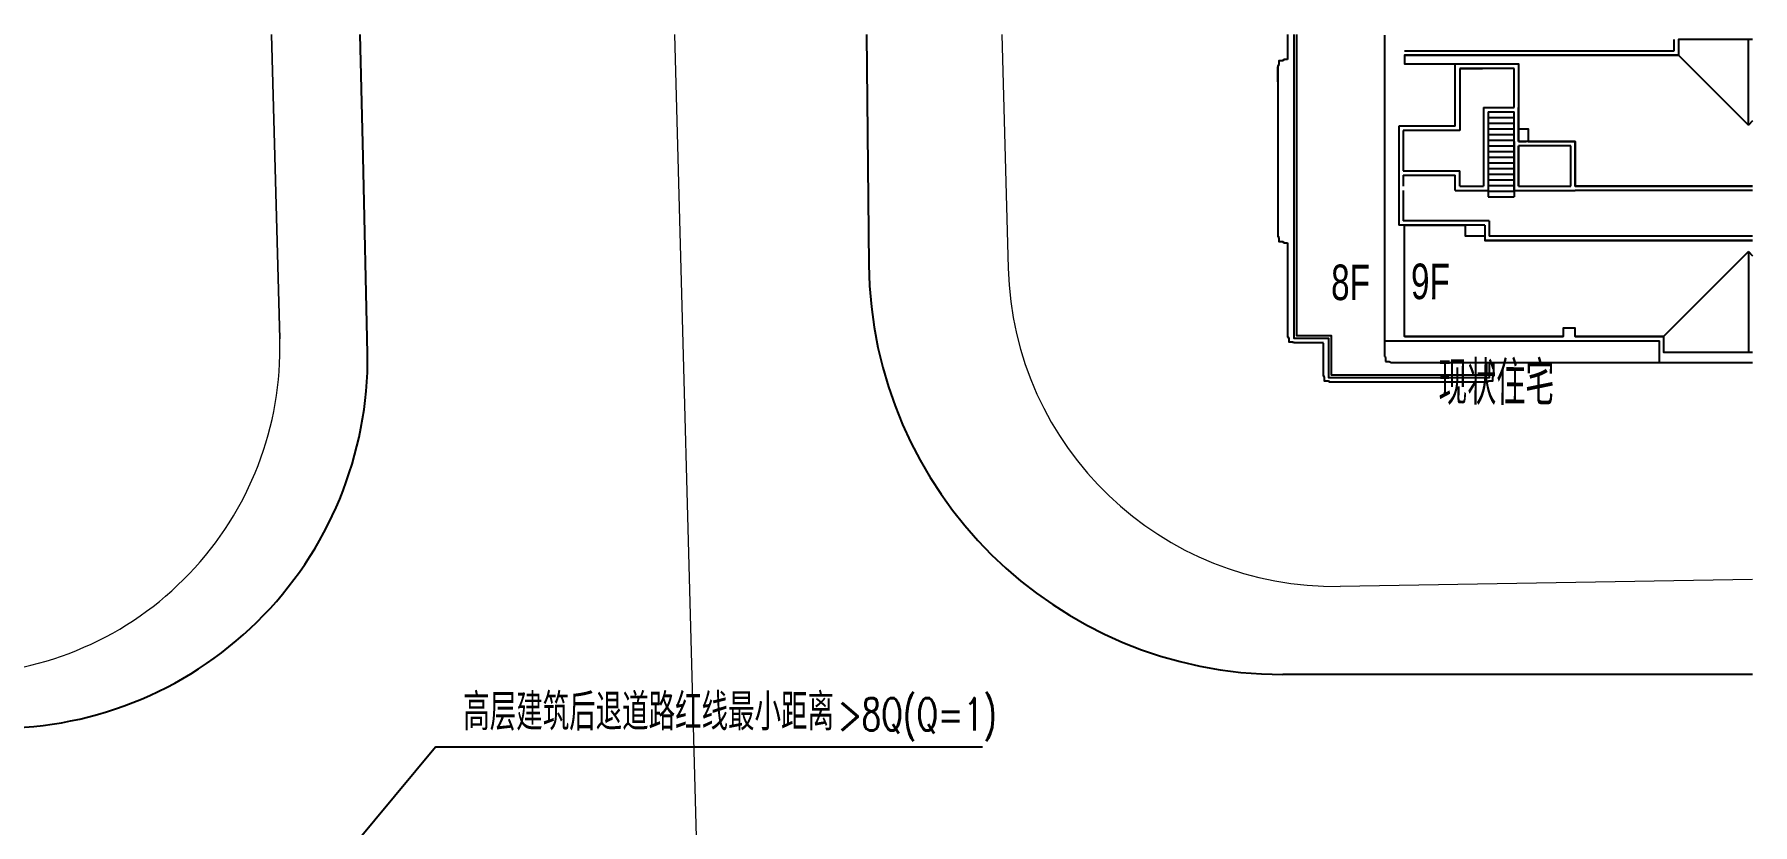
# Model space of a CAD drawing. Header units: metres. Extents: x 71066629 to 71645179, y 84793221 to 85208804.
# Drawn here: x 71451394 to 71530255, y 85172545 to 85208804 of the extents above; entities that cross this region are included whole.
import ezdxf

# ---------------------------------------------------------------- set-up
doc = ezdxf.new("R2010")
doc.units = ezdxf.units.M
doc.header["$LTSCALE"] = 1000
for name, pattern in [('ACAD_ISO04W100', [30, 24, -3, 0, -3]), ('DASH', [0.35, 0.25, -0.1]), ('DASHED', [19.049999999999997, 12.7, -6.35])]:
    doc.linetypes.add(name, pattern=pattern)
for name, color, linetype in [('DIM_SYMB', 3, 'Continuous'), ('G-ANNO-TEXT', 7, 'Continuous'), ('G-BLDG-EXTG', 48, 'Continuous'), ('G-SDWK', 157, 'Continuous'), ('G_N_GUIDES', 3, 'DASH')]:
    doc.layers.add(name, color=color, linetype=linetype)
doc.layers.add('G-ROAD-CNTR', color=24, linetype='DASHED', lineweight=13)
doc.layers.add('G-ROAD-市政', color=1, linetype='Continuous', lineweight=13)
doc.styles.add('_TCH_DIM', font='SIMPLEX', dxfattribs={"bigfont": 'GBCBIG'})
doc.styles.add('GAD A', font='$ gad e.shx', dxfattribs={"width": 0.7, "bigfont": '$ gad c.shx'})

# ---------------------------------------------------------------- blocks, each defined once
blk = doc.blocks.new('A$C237376EB')
at = {"layer": 'G-ROAD-CNTR', "linetype": 'ACAD_ISO04W100'}
blk.add_line((904.5850735462736, 755.837459716), (903.481752569176, 796.6532686997234), dxfattribs=at)
at = {"layer": 'G-ROAD-市政', "linetype": 'Continuous'}
for p, q in [((884.9749947066884, 796.6532686997234), (885.3527064853115, 782.6803522703995)), ((885.3527064853115, 782.680352270414), (884.9749947066884, 796.6532686997234)), ((918.4872319171991, 796.6532686997234), (918.7773975401942, 785.9189992639294)), ((952.94588542782, 771.6394210522267), (934.0199930066738, 771.3263782799913))]:
    blk.add_line(p, q, dxfattribs=at)
for centre, start, end in [((933.7719201930304, 786.3243268023652), 181.5484252843632, 270.9476118900557), ((870.3581838324753, 782.2750247319927), 270.9476118900557, 1.548425284363142)]:
    blk.add_arc(centre, 15, start, end, dxfattribs=at)

msp = doc.modelspace()

# ---------------------------------------------------------------- linework, layer by layer
at = {"layer": 'DIM_SYMB'}
msp.add_lwpolyline([(71494902.02387075, 85176098.1329305), (71469807.70879202, 85176098.1329305), (71463330.68691085, 85168309.6220309)], dxfattribs=at)
at = {"layer": 'G-BLDG-EXTG'}
for p, q in [((71513359.75028554, 85208767.07999888, -0.000118876631342094), (71513359.81639373, 85204343.31174847, -0.000118876631342094)), ((71514279.76032268, 85208045.14850831, -0.000118876631342094), (71526659.75987723, 85208045.14850831, -0.000118876631342094)), ((71526659.75987723, 85208045.14850831, -0.0001188772114802249), (71526659.75987725, 85208575.14850831, -0.0001188772114802249)), ((71526859.75987725, 85208575.1485083, -0.0001188772114802249), (71526859.75987725, 85207845.14850831, -0.0001188772114802249)), ((71530059.75987726, 85204645.14850831, -0.000118876631342094), (71530059.75987726, 85208575.1485083, -0.000118876631342094)), ((71508459.75792724, 85206624.60296944, -0.0001188760512039632), (71508459.75792725, 85207314.60296948, -0.0001188760512039632)), ((71514279.76032268, 85207845.14850831, -0.000118876631342094), (71526859.75987725, 85207845.14850831, -0.000118876631342094)), ((71516609.75683177, 85204595.14832708, -0.000118876631342094), (71516609.75683178, 85207445.14832717, -0.000118876631342094)), ((71516609.75683178, 85207445.14832717, -0.000118876631342094), (71519509.45683183, 85207445.14832717, -0.000118876631342094)), ((71516809.75683177, 85207445.14832719, -0.000118876631342094), (71517659.41683182, 85207445.14832717, -0.000118876631342094)), ((71519309.75683184, 85207245.14832716, -0.000118876631342094), (71516809.7568318, 85207245.14832717, -0.000118876631342094)), ((71516809.7568318, 85207245.14832717, -0.000118876631342094), (71516809.75683178, 85204395.14832708, -0.000118876631342094)), ((71516809.7568318, 85207245.14832717, -0.000118876631342094), (71517859.75683182, 85207245.14832717, -0.000118876631342094)), ((71519309.75683184, 85205445.14832708, -0.000118876631342094), (71519309.75683184, 85207245.14832716, -0.000118876631342094)), ((71519509.45683183, 85207445.14832717, -0.000118876631342094), (71519509.45683183, 85203895.14832708, -0.000118876631342094)), ((71526859.75987725, 85207845.14850831, -0.000118876631342094), (71530059.75987726, 85204645.14850831, -0.0001188779063178822)), ((71517909.75683172, 85205445.14832708, -0.000118876631342094), (71519309.75683184, 85205445.14832708, -0.000118876631342094)), ((71517909.75683172, 85205445.14832708, -0.000118876631342094), (71517909.75683175, 85201845.14832708, -0.000118876631342094)), ((71518109.75683172, 85205245.14832705, -0.000118876631342094), (71519309.75683177, 85205245.14832707, -0.000118876631342094)), ((71518109.75683172, 85205245.14832705, -0.000118876631342094), (71518109.75683174, 85201345.14832708, -0.000118876631342094)), ((71518109.75683174, 85204985.14832707, -0.000118876631342094), (71519309.75683177, 85204985.14832708, -0.000118876631342094)), ((71519309.75683181, 85201645.14832708, -0.000118876631342094), (71519309.75683181, 85205245.14832707, -0.000118876631342094)), ((71519309.75683184, 85201645.14832708, -0.000118876631342094), (71519309.75683184, 85205245.14832705, -0.000118876631342094)), ((71519509.45683178, 85203895.14832708, -0.000118876631342094), (71519509.4568318, 85205445.1483271, -0.000118876631342094)), ((71530254.56224905, 85204839.95088011, -0.0001188772487312009), (71530059.75987726, 85204645.14850831, -0.0001188772887514848)), ((71513359.81639373, 85204343.31174847, -0.000118876631342094), (71513359.75032268, 85194025.14820857, -0.000118876631342094)), ((71516609.75683177, 85204595.14832708, -0.000118876631342094), (71514009.53683163, 85204595.14832708, -0.000118876631342094)), ((71514009.53683163, 85204595.14832708, -0.000118876631342094), (71514009.53683165, 85201645.14832704, -0.000118876631342094)), ((71516809.75683178, 85204395.14832708, -0.000118876631342094), (71514209.48683162, 85204395.14832708, -0.000118876631342094)), ((71514209.48683162, 85204395.14832708, -0.000118876631342094), (71514209.48683162, 85202545.14832702, -0.000118876631342094)), ((71518109.75683175, 85204725.14832707, -0.000118876631342094), (71519309.75683175, 85204725.14832707, -0.000118876631342094)), ((71518109.75683175, 85204465.14832707, -0.000118876631342094), (71519309.75683177, 85204465.14832707, -0.000118876631342094)), ((71518109.75683175, 85204205.14832708, -0.000118876631342094), (71519309.75683175, 85204205.14832708, -0.000118876631342094)), ((71518109.75683174, 85203945.14832708, -0.000118876631342094), (71519309.75683177, 85203945.14832708, -0.000118876631342094)), ((71518109.75683175, 85203685.14832707, -0.000118876631342094), (71519309.75683175, 85203685.14832707, -0.000118876631342094)), ((71518109.75683174, 85203425.14832708, -0.000118876631342094), (71519309.75683175, 85203425.14832708, -0.000118876631342094)), ((71519309.7568318, 85203895.14832708, -0.000118876631342094), (71519309.75683181, 85201645.14832708, -0.000118876631342094)), ((71522109.75683178, 85203895.1483271, -0.000118876631342094), (71519509.45683183, 85203895.14832708, -0.000118876631342094)), ((71519509.4568318, 85201845.14832708, -0.000118876631342094), (71519509.45683178, 85203695.14832708, -0.000118876631342094)), ((71519509.45683183, 85203695.14832708, -0.000118876631342094), (71519509.45683183, 85201845.14832708, -0.000118876631342094)), ((71521909.7568318, 85203695.1483271, -0.000118876631342094), (71519509.45683178, 85203695.14832708, -0.000118876631342094)), ((71519509.45683178, 85203695.14832708, -0.000118876631342094), (71519509.4568318, 85201845.14832708, -0.000118876631342094)), ((71519509.74067187, 85203895.14832707, -0.000118876631342094), (71519859.74067186, 85203895.1483271, -0.000118876631342094)), ((71521909.7568318, 85201845.14832708, -0.000118876631342094), (71521909.7568318, 85203695.1483271, -0.000118876631342094)), ((71522109.7568318, 85201845.14832708, -0.000118876631342094), (71522109.75683178, 85203895.1483271, -0.000118876631342094)), ((71514209.48683162, 85202545.14832702, -0.000118876631342094), (71516809.7568318, 85202545.14832702, -0.000118876631342094)), ((71516809.75683181, 85201845.14832708, -0.000118876631342094), (71516809.7568318, 85202545.14832702, -0.0001188766313420941)), ((71518109.75683175, 85203165.14832708, -0.000118876631342094), (71519309.75683177, 85203165.14832708, -0.000118876631342094)), ((71518109.75683175, 85202905.14832705, -0.000118876631342094), (71519309.75683175, 85202905.14832705, -0.000118876631342094)), ((71518109.75683174, 85202645.14832708, -0.000118876631342094), (71519309.75683177, 85202645.14832708, -0.000118876631342094)), ((71514009.53683165, 85201645.14832704, -0.000118876631342094), (71514009.77211761, 85200045.1483271, -0.0001188766313429353)), ((71514209.48683162, 85202345.14832704, -0.000118876631342094), (71514209.4868316, 85201845.14832704, -0.000118876631342094)), ((71514209.48683162, 85202345.14832704, -0.000118876631342094), (71516609.75683178, 85202345.14832702, -0.000118876631342094)), ((71514209.48683162, 85201645.14832704, -0.000118876631342094), (71514209.48683162, 85200245.14832711, -0.000118876631342094)), ((71516609.7568318, 85201645.14832704, -0.000118876631342094), (71516609.75683178, 85202345.14832598, -0.0001188766313420941)), ((71516609.7568318, 85201645.14832704, -0.000118876631342094), (71518109.75683175, 85201645.14832705, -0.000118876631342094)), ((71516809.75683181, 85201845.14832708, -0.000118876631342094), (71517909.75683175, 85201845.14832708, -0.000118876631342094)), ((71518109.75683175, 85202385.14832705, -0.000118876631342094), (71519309.75683175, 85202385.14832705, -0.000118876631342094)), ((71518109.75683174, 85202125.14832708, -0.000118876631342094), (71519309.75683175, 85202125.14832708, -0.000118876631342094)), ((71518109.75683175, 85201865.14832708, -0.000118876631342094), (71519309.75683177, 85201865.14832708, -0.000118876631342094)), ((71519309.75683181, 85201645.1483271, -0.000118876631342094), (71522109.7568318, 85201645.14832708, -0.000118876631342094)), ((71519309.75683181, 85201645.14832708, -0.000118876631342094), (71519309.75683177, 85201345.14832708, -0.000118876631342094)), ((71519509.4568318, 85201845.14832708, -0.000118876631342094), (71521909.7568318, 85201845.14832708, -0.000118876631342094)), ((71519509.4568318, 85201645.14832708, -0.000118876631342094), (71519509.4568318, 85201645.14832708, -0.000118876631342094)), ((71519509.45683184, 85201645.14832708, -0.000118876631342094), (71519509.45683184, 85201645.14832708, -0.000118876631342094)), ((71530254.56224906, 85201845.14832708, -0.000118876631342094), (71522109.7568318, 85201845.14832708, -0.000118876631342094)), ((71530254.56224906, 85201645.14832707, -0.000118876631342094), (71522109.7568318, 85201645.14832708, -0.000118876631342094)), ((71518109.75683175, 85201605.14832707, -0.000118876631342094), (71519309.75683175, 85201605.14832708, -0.000118876631342094)), ((71518109.75683174, 85201345.14832708, -0.000118876631342094), (71519309.75683177, 85201345.14832708, -0.000118876631342094)), ((71518159.72211763, 85200245.14832713, -0.0001188766314145835), (71514209.48683162, 85200245.14832711, -0.000118876631342094)), ((71518159.72211763, 85200245.14832713, -0.0001188766314145835), (71518159.72211765, 85199545.14832711, -0.0001188766319143654)), ((71517959.72211763, 85200045.14832711, -0.0001188766313420941), (71514009.53683165, 85200045.14832711, -0.000118876631342094)), ((71517959.72211763, 85200045.14832711, -0.0001188766313420941), (71517959.72211763, 85199345.14832713, -0.0001188766313420941)), ((71530254.56224905, 85199345.14832713, -0.0001188766793907844), (71517959.72211763, 85199345.14832713, -0.0001188766313420941)), ((71530254.56224906, 85199545.14832711, -0.0001188766790466424), (71518159.72211765, 85199545.14832711, -0.0001188766313846394)), ((71530059.75987728, 85198845.14809002, -0.0001188756950317496), (71526159.75987725, 85194945.14809005, -0.0001188772489084914)), ((71530059.75987728, 85198845.14809002, -0.0001188756950317496), (71530254.56224906, 85198650.34571825, -0.0001188757726468457)), ((71530059.75987728, 85198845.14809002, -0.0001188756950317496), (71530059.75987728, 85194215.14820859, -0.000118876631342094)), ((71510559.68792732, 85194645.14694491, -0.0001188760512039632), (71509190.70668426, 85194645.14694493, -0.0001188760512039632)), ((71513359.75493312, 85194745.14820859, -0.0001188772114802249), (71525972.6671361, 85194745.14820859, -0.0001188772114802249)), ((71514292.6175815, 85194945.14820859, -0.0001188771320285079), (71521560.00324738, 85194945.14820859, -0.000118876998368116)), ((71522108.87079206, 85194945.14820859, -0.0001188769882734472), (71526172.6671361, 85194945.14820859, -0.0001188769135328683)), ((71525972.6671361, 85193744.69470489, -0.0001188768975204039), (71525972.6671361, 85194745.14820859, -0.0001188763314729186)), ((71526172.6671361, 85194215.14820859, -0.000118876631342094), (71526172.6671361, 85194945.14820859, -0.000118876631342094)), ((71513359.75032268, 85194025.14820857, -0.000118876631342094), (71513389.75032268, 85194025.14820859, -0.000118876631342094)), ((71513389.75032268, 85194025.14820859, -0.000118876631342094), (71513389.75032268, 85193975.1482086, -0.000118876631342094)), ((71513389.75032268, 85193975.1482086, -0.000118876631342094), (71513409.7503227, 85193975.14820859, -0.000118876631342094)), ((71513409.7503227, 85193975.14820859, -0.000118876631342094), (71513409.7503227, 85193795.14820857, -0.000118876631342094)), ((71513409.7503227, 85193795.14820857, -0.000118876631342094), (71513589.75032268, 85193795.14820857, -0.000118876631342094)), ((71513589.75032268, 85193795.14820857, -0.000118876631342094), (71513589.75032268, 85193775.14820859, -0.000118876631342094)), ((71513589.75032268, 85193775.14820859, -0.000118876631342094), (71513639.75032268, 85193775.14820859, -0.000118876631342094)), ((71513639.75032268, 85193775.14820859, -0.000118876631342094), (71513639.75032519, 85193745.14820857, -0.000118876631342094)), ((71513639.7103252, 85193745.14820859, -0.000118876631342094), (71530254.56224905, 85193744.53725235, -0.000118876631342094))]:
    msp.add_line(p, q, dxfattribs=at)
for points, elevation in [([(71508909.75792728, 85208804.0635081), (71508909.75792728, 85207644.56165296)], -0.0001188766313420941), ([(71518159.76168388, 85193745.14825436), (71518159.76168388, 85193045.15325561), (71510809.7579285, 85193045.15325561), (71510809.75792845, 85194845.14694491), (71509209.75792813, 85194845.14694493), (71509209.7579284, 85208804.0635081)], -0.0001188766313420941), ([(71518039.7616839, 85193745.14825436), (71518039.7616839, 85193165.15325563), (71510929.75792849, 85193165.15325563), (71510929.75792846, 85194965.1469449), (71509329.75792815, 85194965.14694491), (71509329.7579284, 85208804.0635081)], -0.0001188766313420941), ([(71530254.56224906, 85208575.1485083), (71526859.75987725, 85208575.1485083), (71526859.75987725, 85207845.14850831), (71514279.76032268, 85207845.14850831), (71514279.76032269, 85207445.148326)], -0.000118876631342094), ([(71508909.75792728, 85207644.56165296), (71508739.75792725, 85207644.56165294), (71508739.75792724, 85207614.56165296), (71508689.75792727, 85207614.56165294), (71508689.75792727, 85207594.56165293), (71508509.75792727, 85207594.56165293), (71508509.75792724, 85207414.56165294), (71508489.75792724, 85207414.56165296), (71508489.75792725, 85207364.56165296), (71508459.75792718, 85207364.56165294), (71508459.75792724, 85199524.47902295), (71508489.75792725, 85199524.47902294), (71508489.75792725, 85199474.47902295), (71508509.75792725, 85199474.47902295), (71508509.75792725, 85199294.47902295), (71508689.75792725, 85199294.47902295), (71508689.75792727, 85199274.47902295), (71508739.75792725, 85199274.47902295), (71508739.75792725, 85199244.47902294), (71508911.7764958, 85199244.47902296)], -0.0001188760512039632), ([(71514279.76032268, 85207845.14850831), (71514279.76032269, 85207445.148326), (71519509.45683183, 85207445.14832717), (71519509.45683184, 85204475.14832717), (71519959.69440024, 85204475.14832717), (71519959.69440025, 85203895.1483271), (71522109.75683178, 85203895.1483271), (71522109.7568318, 85201845.14832708), (71530254.56224906, 85201845.14832708)], -0.000118876631342094), ([(71514279.76032269, 85200045.14832713), (71517059.6722837, 85200045.14832711), (71517059.6722837, 85199553.05251129), (71517959.72211763, 85199553.05251127), (71517959.72211763, 85199345.14832713), (71530254.56224906, 85199345.14832713)], -0.000118876631342094), ([(71530254.56224906, 85194215.14820859), (71526172.6671361, 85194215.14820859), (71526172.66703135, 85194945.14820859), (71522108.87079206, 85194945.14820859), (71522108.87079205, 85195323.53916356), (71521560.00324738, 85195323.53916357), (71521559.75987726, 85194945.14820859), (71514279.76032268, 85194945.14832713), (71514279.76032269, 85200045.14832713)], -0.000118876631342094), ([(71514279.76032268, 85200045.14820857), (71517059.6722837, 85200045.14820857), (71517059.67228371, 85199553.05239274), (71517959.72211763, 85199553.05239274), (71517959.72211763, 85199345.14820856), (71530254.56224906, 85199345.14820856)], -0.000118876631342094), ([(71530254.56224906, 85194215.14809005), (71526172.66713609, 85194215.14809003), (71526172.66703136, 85194945.14809003), (71522108.87079206, 85194945.14809005), (71522108.87079206, 85195323.53904502), (71521560.00324738, 85195323.53904502), (71521559.75987728, 85194945.14809003), (71514279.76032269, 85194945.14820859), (71514279.76032268, 85200045.14820857)], -0.000118876631342094), ([(71508911.17019989, 85199244.47902296), (71508911.77649459, 85194925.14986372), (71508942.77668425, 85194925.14986369), (71508942.77668424, 85194875.14986368), (71508962.77668422, 85194875.14986368), (71508962.77668424, 85194695.14986368), (71509142.77668424, 85194695.14986369), (71509142.77668424, 85194675.14986369), (71509192.77668424, 85194675.14986368), (71509192.77668422, 85194645.14986368)], -0.0001188760512039632), ([(71518359.76168506, 85193743.21675071), (71518359.76168506, 85193123.22171617), (71518328.76149541, 85193123.2217161), (71518328.76149543, 85193073.2217161), (71518308.76149541, 85193073.2217161), (71518308.76149541, 85192893.2217161), (71518128.76149543, 85192893.22171612), (71518128.76149543, 85192873.22171612), (71518078.76149541, 85192873.2217161), (71518078.76149543, 85192845.15339674), (71510840.75811696, 85192845.15303604), (71510840.75811696, 85192875.15320767), (71510790.75811698, 85192875.15320766), (71510790.75811698, 85192895.15320766), (71510610.75811696, 85192895.15320769), (71510610.75811696, 85193075.15320769), (71510590.75811696, 85193075.15320767), (71510590.75811698, 85193125.15320766), (71510559.75792731, 85193125.15320773), (71510559.75792731, 85194642.20694491)], -0.0001188766313420941)]:
    msp.add_lwpolyline(points, dxfattribs=dict(at, elevation=elevation))
at = {"layer": 'G-SDWK'}
for p, q in [((71489580.59688988, 85208804.0635081, -0.000118876631342094), (71489691.41815113, 85198236.13928626, -0.000118876631342094)), ((71530254.56224905, 85179435.37313877, -0.000118876631342094), (71508690.37354486, 85179435.37313338, -0.000118876631342094))]:
    msp.add_line(p, q, dxfattribs=at)
msp.add_lwpolyline([(71449213, 85176970.99999991, 0.4259488362715839), (71466689.21967694, 85194161.4988413), (71466481.70282435, 85203181.25707205), (71466352.11083812, 85208804.0635081)], format="xyb", dxfattribs=at)
msp.add_arc((71508690.37353994, 85198435.37313327, -0.000118876631342094), 19000.00000000001, 180.6008141900711, 270, dxfattribs=at)

# ---------------------------------------------------------------- block references
at = {"layer": 'G_N_GUIDES', "xscale": 1000, "yscale": 1000, "zscale": 1000}
msp.add_blockref('A$C237376EB', (70577308.67682125, 84412150.79480837), dxfattribs=at)

# ---------------------------------------------------------------- texts
at = {"layer": 'DIM_SYMB', "color": 7, "style": '_TCH_DIM'}
msp.add_text('高层建筑后退道路红线最小距离', height=1687.943262411347, dxfattribs=at).set_placement((71471077.94644766, 85176865.88285421))
at = {"layer": 'DIM_SYMB', "color": 7, "style": '_TCH_DIM', "width": 0.7058823529411765}
msp.add_text('>8Q(Q=1)', height=1487.5, dxfattribs=at).set_placement((71488280.07410723, 85176865.88285421))
at = {"layer": 'G-ANNO-TEXT', "style": 'GAD A', "width": 0.7}
for s, height, rotation, p in [('8F', 1631.004444280777, 359.7954958638621, (71510906.09488548, 85196612.96519473)), ('9F', 1631.004444280777, 359.7954958638621, (71514572.0177849, 85196658.19781595)), ('现状住宅', 2000, 359.8, (71515828.63447413, 85191809.15371075))]:
    msp.add_text(s, height=height, rotation=rotation, dxfattribs=at).set_placement(p)

doc.saveas('drawing.dxf')
